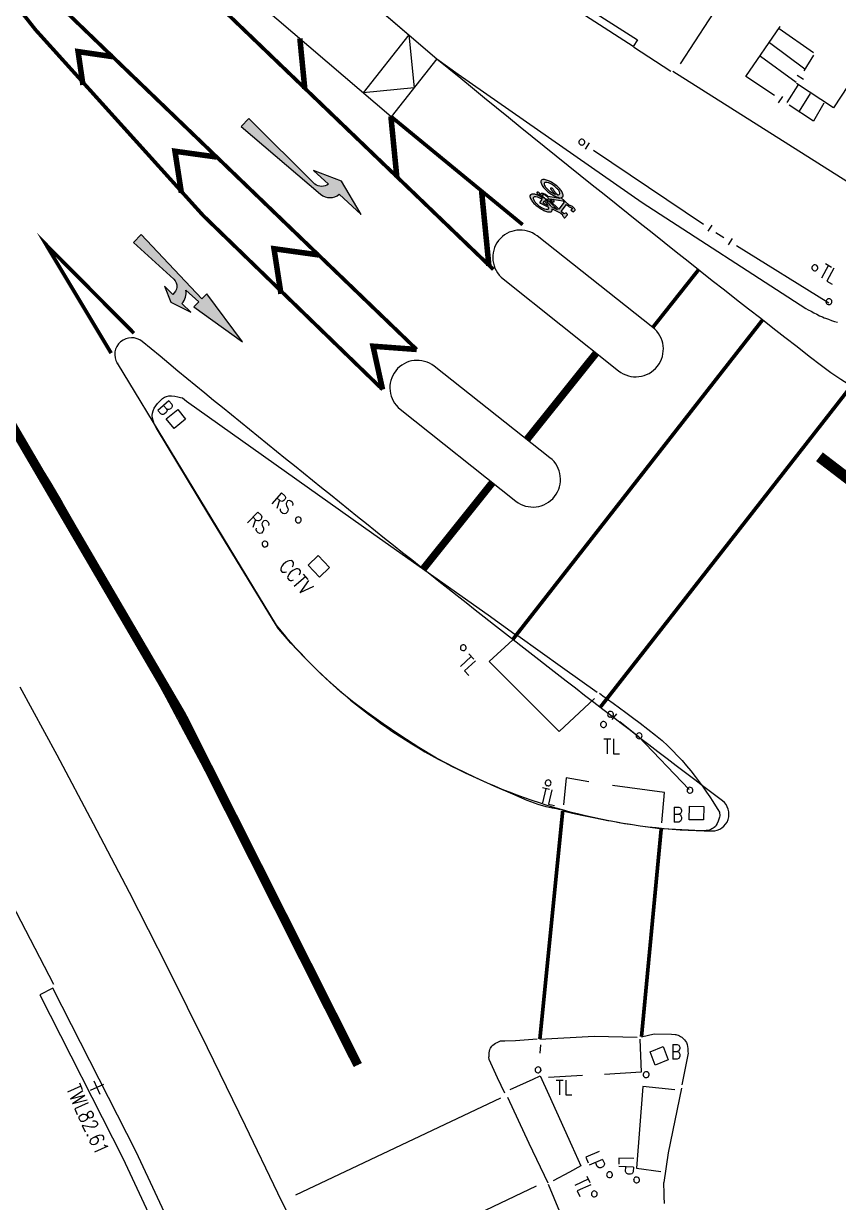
# Model space of a CAD drawing. Extents: x 427500 to 429848, y 434500 to 436505.
# Drawn here: x 429555.55 to 429577.64, y 434790.85 to 434822.81 of the extents above; entities that cross this region are included whole.
import ezdxf

# ---------------------------------------------------------------- set-up
doc = ezdxf.new("R2010")
doc.units = 0
for name, pattern in [('1004', [6, 4, -2]), ('1055', [0.6, 0.1, -0.5]), ('BLIP', [1, 0.5, -0.5])]:
    doc.linetypes.add(name, pattern=pattern)
doc.layers.get('0').update_dxf_attribs({"color": 222})
for name, color, linetype in [('KTS_LINES', 7, 'Continuous'), ('LPTIP_Ex_Base', 8, 'Continuous'), ('PRO-MARKINGS', 7, 'Continuous'), ('PROPOSED', 1, 'Continuous')]:
    doc.layers.add(name, color=color, linetype=linetype)
doc.styles.get("Standard").update_dxf_attribs({"font": 'romans.shx'})

# ---------------------------------------------------------------- blocks, each defined once
blk = doc.blocks.new('FENCE_UP')
at = {"color": 0, "linetype": 'ByBlock', "flags": 128}
blk.add_lwpolyline([(0, 0.5), (0, -0.5)], dxfattribs=at)
blk = doc.blocks.new('CIRCL')
at = {"color": 0, "linetype": 'ByBlock', "flags": 128}
for points in [[(0.5, 0), (0.475, 0.154), (0.404, 0.293), (0.293, 0.404), (0.154, 0.475), (0, 0.5), (-0.154, 0.475), (-0.293, 0.404), (-0.404, 0.293), (-0.475, 0.154), (-0.5, 0), (-0.475, -0.154), (-0.404, -0.293), (-0.293, -0.404), (-0.154, -0.475), (0, -0.5), (0.154, -0.475), (0.293, -0.404), (0.404, -0.293), (0.475, -0.154)], [(0.5, 0), (0.475, -0.154)]]:
    blk.add_lwpolyline(points, dxfattribs=at)
blk = doc.blocks.new('MH_LINE')
at = {"color": 0, "linetype": 'ByBlock', "flags": 128}
blk.add_lwpolyline([(-0.5, 0), (0.5, 0)], dxfattribs=at)
blk = doc.blocks.new('SPOT')
at = {"color": 0, "linetype": 'ByBlock', "flags": 128}
for points in [[(-0.5, 0), (0.5, 0)], [(0, 0.5), (0, -0.5)]]:
    blk.add_lwpolyline(points, dxfattribs=at)
blk = doc.blocks.new('Bicycle-1057S')
h = blk.add_hatch(color=0)
h.dxf.hatch_style = 1
edge = h.paths.add_edge_path()
edge.add_arc((0.1255931590565698, -0.09402841553107237), 0.02648515648108875, 129.1417589179424, 144.2919472120851)
edge.add_arc((0.1085562400126971, -0.08167002299842399), 0.005438877888942004, 145.2542598140026, 218.1085320607194)
edge.add_arc((0.1199412003065617, -0.07274033581713624), 0.01990803937288878, 218.1085320607193, 242.7437377249644)
edge.add_arc((0.1323570823030125, -0.04863988274777631), 0.0470186639303978, 242.7437377249643, 256.1140822548531)
edge.add_line((0.1210730989660078, -0.09428444954219217), (0.1210730989660078, -0.1093843280975762))
edge.add_line((0.1210730989660078, -0.1093843280975762), (0.1709389036250854, -0.1093843280975762))
edge.add_line((0.1709389036250854, -0.1093843280975762), (0.1709389036250854, -0.08603216731390888))
edge.add_line((0.1709389036250854, -0.08603216731390888), (0.2357062799771484, -0.07507811475829329))
edge.add_arc((0.2940311629775173, 0.02510465163729701), 0.1159240210641441, 239.7926865904873, 250.1489920615088)
edge.add_arc((0.3352342839856055, 0.1392318298363441), 0.2372611958478196, 250.1489920615087, 261.4948583744368)
edge.add_arc((0.362500000000002, 0.3215590699295104), 0.4216158587933737, 261.4948583744369, 265.5790043067903)
edge.add_line((0.33, -0.09880230125732192), (0.33, -0.1106220625765941))
edge.add_arc((0.3649999999999979, -1.094938660479188), 0.9849386604791879, 92.0364461736281, 98.710120306432)
edge.add_arc((0.3002475405305327, -0.6722787565192403), 0.5573474124130271, 98.71012030643209, 110.2975697722287)
edge.add_arc((0.2023615741320395, -0.4076241066270181), 0.2751706129993586, 110.2975697722287, 131.7625682865146)
edge.add_arc((0.05714990642971905, -0.2449999999999999), 0.05714990642971902, 131.7625682865146, 180)
edge.add_arc((0.05714990642971905, -0.245), 0.05714990642971904, 180, 228.2374317134853)
edge.add_arc((0.2023615741320401, -0.08237589337298118), 0.2751706129993595, 228.2374317134854, 249.7024302277713)
edge.add_arc((0.3002475405305318, 0.1822787565192362), 0.5573474124130229, 249.7024302277713, 261.2898796935679)
edge.add_arc((0.3650000000000001, 0.6049386604791959), 0.9849386604791958, 261.2898796935679, 270)
edge.add_arc((0.3650000000000005, 0.604938660479198), 0.984938660479198, 269.9999999999999, 278.710120306432)
edge.add_arc((0.4297524594694681, 0.1822787565192365), 0.5573474124130234, 278.7101203064321, 290.2975697722287)
edge.add_arc((0.527638425867959, -0.08237589337297913), 0.2751706129993619, 290.2975697722287, 311.7625682865145)
edge.add_arc((0.6728500935702808, -0.2450000000000002), 0.05714990642971921, 311.7625682865148, 360.0000000000001)
edge.add_arc((0.6728500935702809, -0.2450000000000002), 0.05714990642971907, 8.347926217626053e-14, 48.23743171348524)
edge.add_arc((0.5276384258679238, -0.4076241066270601), 0.2751706129994143, 48.23743171348545, 51.44868646367202)
edge.add_line((0.6991289573365953, -0.1924268392766916), (0.9555783743845828, -0.1393683391977977))
edge.add_line((0.9555783743845828, -0.1393683391977977), (1.026142996864914, -0.1494489995521307))
edge.add_arc((1.047232637774721, -0.1446760141640408), 0.02162300495351051, 192.752292015752, 229.4556686730448)
edge.add_arc((1.082087526109876, -0.1021911607252427), 0.07657266547575484, 230.3014880105123, 254.7693945910597)
edge.add_arc((1.137258100044497, 0.09027275344468394), 0.2767829944268662, 254.2163442209831, 263.9588712902375)
edge.add_arc((1.111305815940649, -0.1577737992489841), 0.0273842720150536, 263.337789327011, 292.272256146745)
edge.add_arc((1.118318684532589, -0.1773400816377044), 0.006684298591048081, 300.2362763225035, 358.2881666264944)
edge.add_line((1.125, -0.1775397595764579), (1.125, -0.06938311127612472))
edge.add_arc((1.114107004921157, -0.06988940866287181), 0.01090475487260144, 2.661145164140756, 38.31498093786265)
edge.add_arc((1.110772519990496, -0.07252424211479346), 0.01515459452512635, 38.31498093786259, 73.21773194917768)
edge.add_arc((1.092973786883735, -0.1315424953674024), 0.07679832183938598, 73.2177319491774, 98.60632256700862)
edge.add_arc((1.086437502710172, -0.08835556308793147), 0.03311956120553582, 98.60632256700892, 134.88021916439)
edge.add_line((1.063067446729034, -0.06488758878494341), (1.033157894736842, -0.1147368421052633))
edge.add_line((1.033157894736842, -0.1147368421052633), (0.94, -0.1014285714285716))
edge.add_line((0.94, -0.1014285714285716), (0.94, 0.1393269230769229))
edge.add_line((0.94, 0.1393269230769229), (0.9849999999999998, 0.1349999999999998))
edge.add_arc((1.01645105852891, 0.3320764244353353), 0.199570253672248, 260.9327337914132, 290.3801191405059)
edge.add_arc((1.105464489312583, 0.1086566116361067), 0.04124963619416752, 71.00970639435519, 118.23338806896231, ccw=False)
edge.add_arc((1.115840168087301, 0.1389608091172128), 0.009218591994430198, 6.472580860778692, 70.69733750635021, ccw=False)
edge.add_line((1.125, 0.1399999999999998), (1.125, 0.08999999999999979))
edge.add_line((1.125, 0.08999999999999979), (1.215, 0.08999999999999977))
edge.add_line((1.215, 0.08999999999999977), (1.215, 0.1551204709322744))
edge.add_arc((1.199541460380685, 0.152605035499959), 0.01566186012503258, 9.242245549902828, 38.24503396435792)
edge.add_arc((1.175907833058162, 0.1339771072228429), 0.04575418559710753, 38.24503396435812, 62.40139835930763)
edge.add_arc((1.144411258767213, 0.07372613583564096), 0.1137410501017065, 62.40139835930752, 80.15996594038734)
edge.add_arc((1.117118489909174, -0.08362655073671205), 0.2734431578006205, 80.15996594038758, 97.39463954963908)
edge.add_arc((1.101932488087908, 0.03338489676562068), 0.1554503889632606, 97.39463954963931, 115.9418288466421)
edge.add_arc((1.008892827938793, 0.2234296512512854), 0.05614866456590088, 265.4429401072497, 296.48081285581895, ccw=False)
edge.add_line((1.004431711558944, 0.1674584892731782), (0.7039782804499767, 0.1963482422644251))
edge.add_arc((0.5276024317589506, 0.4074790768269162), 0.2751084682530396, 309.8749265664079, 311.7820790879888)
edge.add_arc((0.6727840718052973, 0.2449999999999999), 0.05721592819470267, 311.7820790879888, 360)
edge.add_arc((0.6727840718052971, 0.2449999999999999), 0.05721592819470289, 359.9999999999999, 408.2179209120112)
edge.add_arc((0.5276024317590292, 0.08252092317317208), 0.2751084682529212, 48.21792091201113, 69.68965002433214)
edge.add_arc((0.4297377485950346, -0.1818948901564406), 0.5570538859307931, 69.68965002433218, 81.283999398439)
edge.add_arc((0.3649999999999998, -0.6041692450557905), 0.9842618059168534, 81.28399939843904, 89.99999999999999)
edge.add_arc((0.3650000000000001, -0.6041692450557938), 0.9842618059168566, 90.00000000000001, 98.71600060156094)
edge.add_arc((0.3002622514049669, -0.1818948901564457), 0.5570538859307985, 98.71600060156108, 110.3103499756678)
edge.add_arc((0.2023975682409703, 0.08252092317317244), 0.2751084682529208, 110.3103499756678, 131.7820790879888)
edge.add_arc((0.05721592819470288, 0.2450000000000001), 0.05721592819470277, 131.7820790879889, 180)
edge.add_arc((0.05721592819470288, 0.2450000000000001), 0.05721592819470279, 180, 228.2179209120111)
edge.add_arc((0.2023975682409709, 0.4074790768268282), 0.2751084682529215, 228.2179209120111, 249.6896500243321)
edge.add_arc((0.3002622514049652, 0.6718948901564387), 0.5570538859307912, 249.6896500243321, 261.2839993984389)
edge.add_arc((0.3650000000000005, 1.094169245055782), 0.9842618059168449, 261.2839993984389, 269.9999999999999)
edge.add_arc((0.3650000000000005, 1.094169245055783), 0.9842618059168462, 269.9999999999999, 278.7160006015609)
edge.add_arc((0.4297377485950349, 0.6718948901564392), 0.5570538859307919, 278.7160006015609, 290.3103499756678)
edge.add_arc((0.5276024317590321, 0.4074790768268224), 0.2751084682529152, 290.3103499756677, 298.7400305951868)
edge.add_line((0.6598845455543121, 0.1662611013890084), (0.7049721577726218, 0.1619257540603247))
edge.add_line((0.7049721577726218, 0.1619257540603247), (0.4092702756605957, 0.007454621613743967))
edge.add_arc((0.3624999999999988, -0.4115590699294977), 0.4216158587933608, 83.6310126563938, 89.99999999999984)
edge.add_arc((0.3624999999999998, -0.4115590699294889), 0.4216158587933519, 89.99999999999997, 98.50514162556317)
edge.add_arc((0.3352342839856051, -0.2292318298363435), 0.2372611958478189, 98.50514162556317, 109.8510079384912)
edge.add_arc((0.2940311629775176, -0.1151046516372976), 0.1159240210641447, 109.8510079384912, 131.0753738798026)
edge.add_arc((0.2329280192318751, -0.04500000000000001), 0.02292801923187508, 131.0753738798026, 180)
edge.add_arc((0.2329280192318752, -0.04500000000000001), 0.02292801923187524, 180.0000000000001, 222.6870495144356)
edge.add_line((0.2160743692041546, -0.0605450489430028), (0.1709389036250855, -0.06817877273918918))
edge.add_line((0.1709389036250855, -0.06817877273918918), (0.1709389036250855, -0.05314407924277024))
edge.add_line((0.1709389036250855, -0.05314407924277024), (0.1210730989660078, -0.05314407924277022))
edge.add_line((0.1210730989660078, -0.05314407924277022), (0.1210730989660078, -0.06826489232125907))
edge.add_arc((0.1295536262736133, -0.1049338960924515), 0.03763688590979285, 103.0219837958038, 123.3282019209634)
edge = h.paths.add_edge_path(flags=16)
edge.add_line((0.8010092807424596, 0.1526914153132249), (0.85, 0.1479807692307691))
edge.add_line((0.85, 0.1479807692307691), (0.85, -0.09119768916500626))
edge.add_line((0.85, -0.09119768916500627), (0.5149813376234688, -0.04592489695196145))
edge.add_arc((0.4920719807681302, -0.04500000000000186), 0.02292801923186977, 357.6881093012058, 360.0000000000044)
edge.add_arc((0.492071980768125, -0.04500000000000007), 0.02292801923187499, 359.9999999999999, 405.6770613714275)
edge.add_line((0.5080918281662061, -0.02859699554229709), (0.5583965690419177, -0.02007051495797908))
edge.add_line((0.5583965690419177, -0.02007051495797908), (0.5583965690419177, -0.03488638777457719))
edge.add_line((0.5583965690419177, -0.03488638777457719), (0.6071960093520374, -0.0348863877745772))
edge.add_line((0.6071960093520374, -0.0348863877745772), (0.6071960093520374, -0.01994367788202011))
edge.add_arc((0.5961658072233547, 0.02207109393126968), 0.04343853599653663, 284.7099937128414, 308.6624902789959)
edge.add_arc((0.6191713373046384, -0.006683059294339246), 0.006613873852225735, 308.6624902789954, 417.054963233324)
edge.add_arc((0.597462100593441, -0.04018266257306424), 0.04653272126062121, 57.05496323332503, 77.92545307749995)
edge.add_line((0.6071960093520375, 0.005320580917900087), (0.6071960093520374, 0.02047441945387607))
edge.add_line((0.6071960093520374, 0.02047441945387607), (0.5583965690419177, 0.02047441945387607))
edge.add_line((0.5583965690419177, 0.02047441945387607), (0.5583965690419177, -0.003409372772500956))
edge.add_line((0.5583965690419177, -0.003409372772500958), (0.489807155429238, -0.01522256642305359))
edge.add_arc((0.4309688370224912, -0.115104651637281), 0.1159240210641259, 59.49860577599883, 62.30136376572178)
edge.add_line((0.4848527530876162, -0.01246497973034986), (0.8010092807424596, 0.1526914153132249))
edge = h.paths.add_edge_path(flags=16)
edge.add_arc((0.4783568392825849, -0.3575472182040819), 0.1917893422273881, 65.84495474860528, 69.5671713206016)
edge.add_arc((0.4101288188534401, -0.540685588829678), 0.3872240514452698, 69.5671713206013, 81.22760581677363)
edge.add_arc((0.3650000000000043, -0.8331319537255499), 0.6831319537255498, 81.22760581677335, 87.06318721189446)
edge.add_line((0.4, -0.150897194862527), (0.4, -0.2150000000000001))
edge.add_line((0.4, -0.2150000000000001), (0.5568384287202102, -0.1825506699199566))
edge = h.paths.add_edge_path(flags=16)
edge.add_arc((0.1504167412798086, -0.2449999999999998), 0.0404167412798087, 180.0000000000003, 228.031377788937)
edge.add_arc((0.2516431607174225, -0.132452781795901), 0.1917893422274068, 228.0313777889369, 249.5671713206013)
edge.add_arc((0.3198711811465615, 0.05068558882968327), 0.3872240514452754, 249.5671713206013, 261.2276058167736)
edge.add_arc((0.3650000000000002, 0.3431319537256016), 0.6831319537256016, 261.2276058167737, 270)
edge.add_arc((0.3650000000000006, 0.3431319537255932), 0.6831319537255933, 269.9999999999999, 278.7723941832264)
edge.add_arc((0.4101288188534402, 0.05068558882967744), 0.3872240514452694, 278.7723941832263, 290.4328286793987)
edge.add_arc((0.4783568392825773, -0.1324527817959004), 0.1917893422274075, 290.4328286793986, 311.968622211063)
edge.add_arc((0.5795832587201913, -0.2450000000000001), 0.04041674127980865, 311.968622211063, 360)
edge.add_arc((0.5795832587201913, -0.2450000000000001), 0.04041674127980865, 3.934699558586697e-14, 48.03137778893682)
edge.add_arc((0.478356839282282, -0.3575472182044319), 0.1917893422278519, 48.03137778893772, 49.26932853407754)
edge.add_line((0.6035001816606982, -0.2122121032096358), (0.3879520662544559, -0.2568082650178238))
edge.add_arc((0.359621437672778, -0.1471711421593139), 0.1132383469701186, 270.0000000000009, 284.4885082669896, ccw=False)
edge.add_arc((0.3599813813666154, -0.2048860969552485), 0.0555245588725474, 244.0010186952478, 269.62857158370264, ccw=False)
edge.add_arc((0.3404972897307452, -0.2454727757627812), 0.01050793074839578, 177.4212617184321, 242.479324053344, ccw=False)
edge.add_line((0.33, -0.2450000000000001), (0.33, -0.150897194862527))
edge.add_arc((0.3649999999999946, -0.8331319537255476), 0.6831319537255475, 92.93681278810544, 98.7723941832266)
edge.add_arc((0.3198711811465587, -0.5406855888296751), 0.3872240514452669, 98.77239418322624, 110.4328286793987)
edge.add_arc((0.2516431607174224, -0.3575472182040986), 0.1917893422274065, 110.4328286793987, 131.9686222110632)
edge.add_arc((0.1504167412798083, -0.2449999999999998), 0.04041674127980829, 131.968622211063, 180.0000000000003)
edge = h.paths.add_edge_path(flags=16)
edge.add_line((0.4, -0.1106220625765941), (0.4, -0.09838578643388625))
edge.add_arc((0.362500000000002, 0.3215590699294804), 0.4216158587933433, 275.1028316889799, 278.5051416255631)
edge.add_arc((0.3897657160143952, 0.1392318298363415), 0.237261195847817, 278.5051416255631, 289.8510079384913)
edge.add_arc((0.4309688370224811, 0.0251046516373004), 0.1159240210641479, 289.8510079384913, 297.5734711250544)
edge.add_line((0.484628403888863, -0.07765248701200858), (0.835, -0.1250000000000002))
edge.add_line((0.835, -0.1250000000000002), (0.6529817174705733, -0.1626589550060883))
edge.add_arc((0.5276384258679636, -0.4076241066270114), 0.2751706129993511, 62.90217049968486, 69.70243022777146)
edge.add_arc((0.4297524594694673, -0.6722787565192396), 0.5573474124130262, 69.70243022777129, 81.2898796935679)
edge.add_arc((0.3650000000000009, -1.09493866047919), 0.9849386604791897, 81.28987969356794, 87.96355382637184)
edge = h.paths.add_edge_path(flags=16)
edge.add_arc((0.4449236986313491, -0.04500000000000011), 0.01507630136865096, 1.054819283487206e-13, 48.44895341119659)
edge.add_arc((0.4060479337699563, -0.08886225322274957), 0.07368707129479077, 48.44895341119748, 69.84062143707904)
edge.add_arc((0.3798391743587921, -0.1602517204131925), 0.1497354446870443, 69.84062143707904, 81.35341277984766)
edge.add_arc((0.3624999999999999, -0.2742745398618802), 0.2650690925200709, 81.35341277984772, 89.99999999999997)
edge.add_arc((0.3624999999999999, -0.274274539861879), 0.2650690925200698, 89.99999999999997, 98.64658722015228)
edge.add_arc((0.3451608256412076, -0.1602517204131919), 0.1497354446870436, 98.6465872201522, 110.1593785629209)
edge.add_arc((0.3189520662300434, -0.08886225322274857), 0.07368707129478973, 110.1593785629209, 131.5510465888027)
edge.add_arc((0.2800763013686506, -0.04500000000000002), 0.01507630136865062, 131.5510465888023, 180.0000000000001)
edge.add_arc((0.2800763013686508, -0.04500000000000002), 0.01507630136865079, 180.0000000000001, 228.4489534111975)
edge.add_arc((0.3189520662300437, -0.001137746777250717), 0.07368707129479057, 228.4489534111975, 249.8406214370791)
edge.add_arc((0.3451608256412076, 0.07025172041319168), 0.1497354446870435, 249.8406214370791, 261.3534127798478)
edge.add_arc((0.3625000000000003, 0.1842745398618795), 0.2650690925200704, 261.3534127798476, 269.9999999999999)
edge.add_arc((0.3625000000000002, 0.1842745398618796), 0.2650690925200706, 269.9999999999999, 278.6465872201522)
edge.add_arc((0.3798391743587923, 0.07025172041319208), 0.149735444687044, 278.6465872201523, 290.1593785629209)
edge.add_arc((0.4060479337699569, -0.001137746777252258), 0.07368707129478903, 290.1593785629209, 311.5510465888029)
edge.add_arc((0.4449236986313495, -0.04500000000000011), 0.01507630136865057, 311.5510465888019, 360.0000000000001)
edge = h.paths.add_edge_path(flags=16)
edge.add_arc((0.5545215225433117, 0.5356726882561043), 0.3234618584126379, 256.4487186734111, 264.5542933785383)
edge.add_line((0.5238241919462786, 0.2136707507743962), (0.5932041344403048, 0.2069996024576628))
edge.add_arc((0.4781819073505409, 0.3626381845019278), 0.1935290183549708, 306.4656665490008, 311.7704046412889)
edge.add_arc((0.5813587244239535, 0.2471211639649405), 0.03864313257081291, 311.7704046412892, 360.5617053325667)
edge.add_arc((0.5813587244239538, 0.2471211639649405), 0.03864313257081273, 0.5617053325667196, 49.35300602384447)
edge.add_arc((0.4804665614422023, 0.1296034671529087), 0.1935290183549633, 49.35300602384398, 70.62459621730659)
edge.add_arc((0.4135262961559181, -0.06074449369631113), 0.3953045008003145, 70.62459621730665, 82.01711533480362)
edge.add_arc((0.3709724373807858, -0.3641886128402266), 0.7017178887905926, 82.0171153348035, 90.56170533256646)
edge.add_arc((0.3709724373807861, -0.3641886128402225), 0.7017178887905886, 90.5617053325665, 99.1062953303295)
edge.add_arc((0.3224774452478641, -0.06163712948952527), 0.3953045008003125, 99.10629533032939, 110.4988144478265)
edge.add_arc((0.2518180926494552, 0.1273618154980764), 0.1935290183549649, 110.4988144478264, 131.7704046412889)
edge.add_arc((0.1486412755760465, 0.2428788360350593), 0.03864313257081296, 131.7704046412889, 180.5617053325667)
edge.add_arc((0.1486412755760468, 0.2428788360350593), 0.03864313257081321, 180.5617053325666, 229.353006023844)
edge.add_arc((0.2495334385577984, 0.3603965328470931), 0.1935290183549653, 229.3530060238443, 250.6245962173066)
edge.add_arc((0.3164737038440827, 0.5507444936963126), 0.3953045008003163, 250.6245962173066, 262.0171153348036)
edge.add_arc((0.3590275626192138, 0.8541886128402267), 0.7017178887905928, 262.0171153348036, 270.5617053325665)
edge.add_arc((0.359027562619214, 0.8541886128402225), 0.7017178887905887, 270.5617053325665, 279.1062953303295)
edge.add_arc((0.4075225547521375, 0.5516371294895188), 0.395304500800306, 279.1062953303293, 289.098106292045)
edge.add_line((0.5368609167713212, 0.1780902964642959), (0.4650000000000001, 0.1849999999999999))
edge.add_arc((0.5011695245165797, 0.5494383493096282), 0.3662288150204487, 249.5302429035852, 264.3321092119445, ccw=False)
edge.add_arc((0.408696752517224, 0.3017101403780114), 0.1018040070660671, 219.81143243366, 249.5302429035852, ccw=False)
edge.add_arc((0.3393648764862762, 0.2439215579258251), 0.01154643510778842, 182.9001710029059, 219.8114324336599, ccw=False)
edge.add_arc((0.333388750288222, 0.2436188025506967), 0.00556264490823779, 121.34140895685039, 182.9001710029066, ccw=False)
edge.add_arc((0.3569992523026438, 0.2048494964756024), 0.05095553971477509, 96.53117755850923, 121.34140895685059, ccw=False)
edge.add_arc((0.3626516754290913, 0.1554776886042005), 0.1006498583004144, 77.38597802456098, 96.53117755850923, ccw=False)
edge.add_arc((0.3748392886274233, 0.2099393253543119), 0.04484118699412693, 58.985215138957585, 77.38597802456081, ccw=False)
edge.add_arc((0.5380436786246806, 0.5314291914319482), 0.3158330644056515, 243.667006448054, 259.1754194558784)
at = {"color": 0}
for p, q in [((0.3287280353378081, -0.1041516017134914), (0.3288192754914361, -0.1039005124007382)), ((0.3288877096512284, -0.1042885504342675), (0.3287280353378081, -0.1041516017134914)), ((0.3295948302791771, -0.1031929206888656), (0.3287508467244056, -0.1032157388124624)), ((0.3296632644389694, -0.1019603222330919), (0.3287736581110039, -0.1019603222330919)), ((0.3291158127316791, -0.1019831503514884), (0.3287736581110039, -0.1024624908638004)), ((0.3290930013450817, -0.1042885504342675), (0.3288877096512284, -0.1042885504342675)), ((0.3292526756585019, -0.1039461686375294), (0.3290930013450817, -0.1042885504342675)), ((0.329640453052372, -0.1023483602666211), (0.329161435504874, -0.1019831503514884)), ((0.3294351613585196, -0.1039461686375294), (0.3292526756585019, -0.1039461686375294)), ((0.3295720188925797, -0.1041287735950949), (0.3294351613585196, -0.1039461686375294)), ((0.3294351613585196, -0.1042885504342675), (0.3295720188925797, -0.1041287735950949)), ((0.3296176416657746, -0.1028277007789349), (0.3295948302791771, -0.1035581306040002))]:
    blk.add_line(p, q, dxfattribs=at)
for points in [[(0.1088746358722688, -0.07348688451793352, 0.06620162645581315), (0.1040871721730241, -0.07857021246627484, 0.329045697347466), (0.1042766963171289, -0.08502664309139618, 0.1079072842323877), (0.1108238940228147, -0.09043792768159163, 0.05840540863255037), (0.1210730989660078, -0.09428444954219217), (0.1210730989660078, -0.1093843280975762), (0.1709389036250854, -0.1093843280975762), (0.1709389036250854, -0.08603216731390888), (0.2357062799771484, -0.07507811475829329, 0.04521868944864418), (0.2546662158690515, -0.08393102875599362, 0.04954616364587781), (0.3001437889372994, -0.09542010860099805, 0.01782233505618444), (0.33, -0.09880230125732192), (0.33, -0.1106220625765941, 0.02912762999146831), (0.2158454020491987, -0.1213591461011008, 0.05060291222805472), (0.1069060248669102, -0.1495405845398161, 0.09393354558812385), (0.01908547964996145, -0.2023712395341582, 0.2136395982254601), (1.050686772828547e-17, -0.245, 0.2136395982254597), (0.01908547964996138, -0.2876287604658417, 0.09393354558812361), (0.1069060248669101, -0.3404594154601839, 0.05060291222805496), (0.2158454020491984, -0.3686408538988992, 0.03802337796379034), (0.3649999999999999, -0.38, 0.03802337796379043), (0.5141545979508021, -0.3686408538988992, 0.05060291222805458), (0.6230939751330896, -0.3404594154601841, 0.09393354558812297), (0.7109145203500387, -0.287628760465842, 0.2136395982254593), (0.73, -0.2450000000000001, 0.2136395982254589), (0.7109145203500387, -0.2023712395341586, 0.01401265916983727), (0.6991289573365953, -0.1924268392766916), (0.9555783743845828, -0.1393683391977977), (1.026142996864914, -0.1494489995521307, 0.1615320291578394), (1.033176901781189, -0.1611074057332191, 0.1071688624317772), (1.061971533169924, -0.1760743112137108, 0.04253541846399684), (1.108128811333472, -0.1849731557766747, 0.126925508449554), (1.121684677080907, -0.1831150224875275, 0.2588591559397385), (1.125, -0.1775397595764579), (1.125, -0.06938311127612472, 0.1568364930858567), (1.12266303144645, -0.06312863289895194, 0.1534803684012116), (1.115148189584886, -0.05801509841774095, 0.1112340150849529), (1.081481344142446, -0.05560893231927388, 0.1596097520212116), (1.063067446729034, -0.06488758878494341), (1.033157894736842, -0.1147368421052633), (0.94, -0.1014285714285716), (0.94, 0.1393269230769229), (0.9849999999999998, 0.1349999999999998, 0.1292002425394808), (1.085950761182175, 0.1449986933129138, -0.2090187272153614), (1.118887449725435, 0.1476611834182221, -0.2878070053565828), (1.125, 0.1399999999999998), (1.125, 0.08999999999999979), (1.215, 0.08999999999999977), (1.215, 0.1551204709322744, 0.1272284316793309), (1.211841824661803, 0.1623001322569733, 0.1057940901736811), (1.197104576227332, 0.1745251476030487, 0.07764182163660346), (1.163849375363327, 0.1857939104251043, 0.07534252693725144), (1.081925585010936, 0.1875424371523875, 0.08110451507786728), (1.033929410422161, 0.1731718949336026, -0.1362623426198962), (1.004431711558944, 0.1674584892731782), (0.7039782804499767, 0.1963482422644251, 0.00832171479736017), (0.7109070029063665, 0.2023349725952917, 0.2135505823316499), (0.73, 0.2449999999999999, 0.2135505823316504), (0.7109070029063664, 0.2876650274047082, 0.09396317257082422), (0.6230939751330898, 0.3405248658727139, 0.05063309589599981), (0.5141519477101913, 0.36872591840272, 0.03804907271182555), (0.365, 0.3800925608610629, 0.03804907271182546), (0.2158480522898086, 0.36872591840272, 0.05063309589599926), (0.1069060248669102, 0.340524865872714, 0.09396317257082444), (0.01909299709363351, 0.2876650274047083, 0.2135505823316499), (1.005154347342302e-16, 0.245, 0.2135505823316495), (0.01909299709363353, 0.2023349725952918, 0.09396317257082416), (0.1069060248669102, 0.1494751341272861, 0.05063309589599998), (0.2158480522898087, 0.12127408159728, 0.03804907271182587), (0.3649999999999999, 0.109907439138937, 0.03804907271182588), (0.5141519477101915, 0.1212740815972799, 0.05063309589599987), (0.6230939751330898, 0.1494751341272859, 0.03679801626859047), (0.6598845455543121, 0.1662611013890084), (0.7049721577726218, 0.1619257540603247), (0.4092702756605957, 0.007454621613743975, 0.02779710588782994), (0.3625, 0.01005678886386304, 0.03712772687842065), (0.3001437889372993, 0.00542010860099796, 0.04954616364587789), (0.2546662158690515, -0.006068971244006424, 0.0928744276712165), (0.2178631344268814, -0.0277158074614547, 0.2167769235559518), (0.21, -0.04500000000000004, 0.1884415738359674), (0.2160743692041546, -0.0605450489430028), (0.1709389036250855, -0.06817877273918918), (0.1709389036250855, -0.05314407924277024), (0.1210730989660078, -0.05314407924277022), (0.1210730989660078, -0.06826489232125907, 0.0888351774420325), (0.1088746358722688, -0.07348688451793352)], [(0.4787293732899234, 0.2212158168741777, 0.03538199524900019), (0.5238241919462786, 0.2136707507743962), (0.5932041344403048, 0.2069996024576628, 0.02315042084802789), (0.6071007434608504, 0.2183003355453849, 0.2161679210065194), (0.62, 0.2474999999999999, 0.2161679210065208), (0.6065307354804885, 0.2764411495422749, 0.09308226368066548), (0.5446710112211003, 0.3121720010628481, 0.04975022667479514), (0.4684251111540539, 0.3307293476581098, 0.03730009124669594), (0.3640931808341686, 0.3374955549148199, 0.03730009124669604), (0.2599139626854521, 0.3286851207123394, 0.04975022667479567), (0.1840465528159611, 0.3086364671569156, 0.09308226368066488), (0.1228992565391498, 0.2716996644546151, 0.2161679210065207), (0.11, 0.2425, 0.2161679210065191), (0.1234692645195115, 0.2135588504577247, 0.09308226368066462), (0.1853289887788999, 0.1778279989371517, 0.04975022667479539), (0.261574888845947, 0.1592706523418899, 0.03730009124669569), (0.3659068191658316, 0.1525044450851799, 0.03730009124669613), (0.4700860373145483, 0.1613148792876605, 0.04362514343017022), (0.5368609167713212, 0.1780902964642959), (0.4650000000000001, 0.1849999999999999, -0.06467527653755671), (0.3730945758271105, 0.2063343527291863, -0.1304045123069024), (0.3304954155632345, 0.2365288029161547, -0.16246290201637), (0.3278332299811951, 0.2433373554093805, -0.2752523142161367), (0.3304954155632345, 0.2483697637738941, -0.1086799343264191), (0.3512033730290797, 0.2554743402884014, -0.08373155279410573), (0.3846317998921907, 0.253698196159803, -0.0804614398804402), (0.3979441247861357, 0.2483697637738943, 0.06777169068829121)], [(0.8010092807424596, 0.1526914153132249), (0.85, 0.1479807692307691), (0.85, -0.09119768916500627), (0.5149813376234688, -0.04592489695196145, 0.01008786833677551), (0.515, -0.0450000000000001, 0.2019853073732921), (0.5080918281662061, -0.02859699554229709), (0.5583965690419177, -0.02007051495797908), (0.5583965690419177, -0.03488638777457719), (0.6071960093520374, -0.0348863877745772), (0.6071960093520374, -0.01994367788202011, 0.1048946772739972), (0.6233032332950188, -0.01184743368605731, 0.5116844109006436), (0.6227681884753907, -0.001132744979941137, 0.0913172553089896), (0.6071960093520375, 0.005320580917900087), (0.6071960093520374, 0.02047441945387607), (0.5583965690419177, 0.02047441945387607), (0.5583965690419177, -0.003409372772500958), (0.489807155429238, -0.01522256642305359, 0.01222994846074251), (0.4848527530876162, -0.01246497973034986)], [(0.1099999999999999, -0.245, 0.2126996629660772), (0.1233891155438425, -0.2750502982140864, 0.09424518177345811), (0.1846877707974303, -0.312175144212722, 0.05092219011426544), (0.2608157658004246, -0.3320087068372218, 0.03829549467705391), (0.3649999999999999, -0.3400000000000001, 0.03829549467705463), (0.4691842341995759, -0.3320087068372218, 0.05092219011426571), (0.5453122292025695, -0.3121751442127222, 0.0942451817734579), (0.6066108844561574, -0.2750502982140867, 0.2126996629660783), (0.62, -0.2450000000000001, 0.2126996629660773), (0.6066108844561575, -0.2149497017859136, 0.005401631654725485), (0.6035001816606982, -0.2122121032096358), (0.3879520662544559, -0.2568082650178238, -0.06330239550141832), (0.3596214376727798, -0.2604094891294326, -0.1122897084671572), (0.3356419041153343, -0.2547916726470021, -0.2917483079654162), (0.33, -0.2450000000000001), (0.33, -0.150897194862527, 0.02546803149984724), (0.260815765800424, -0.1579912931627783, 0.05092219011426607), (0.1846877707974304, -0.1778248557872778, 0.0942451817734587), (0.1233891155438424, -0.2149497017859135, 0.2126996629660795)], [(0.46, -0.04500000000000008, 0.2146048509417658), (0.4549236141370791, -0.03371742259779956, 0.09361076745084396), (0.4314429111656884, -0.01968942908585436, 0.05027632593247241), (0.402350289127994, -0.01221809886904895, 0.03774576470632048), (0.3625, -0.009205447341809187, 0.03774576470632059), (0.3226497108720062, -0.01221809886904892, 0.05027632593247273), (0.2935570888343117, -0.0196894290858543, 0.09361076745084515), (0.270076385862921, -0.03371742259779952, 0.2146048509417721), (0.265, -0.04500000000000005, 0.2146048509417696), (0.270076385862921, -0.0562825774022006, 0.09361076745084396), (0.2935570888343117, -0.07031057091414578, 0.05027632593247258), (0.3226497108720061, -0.07778190113095115, 0.03774576470632061), (0.3625, -0.08079455265819095, 0.03774576470632053), (0.402350289127994, -0.07778190113095122, 0.05027632593247251), (0.4314429111656884, -0.07031057091414585, 0.09361076745084572), (0.4549236141370789, -0.05628257740220063, 0.2146048509417737)], [(0.4, -0.1106220625765941), (0.4, -0.09838578643388625, 0.01484646830517884), (0.4248562110627007, -0.09542010860099812, 0.0495461636458783), (0.4703337841309485, -0.0839310287559937, 0.03370836062723707), (0.484628403888863, -0.07765248701200858), (0.835, -0.1250000000000002), (0.6529817174705733, -0.1626589550060883, 0.02968044140767472), (0.6230939751330898, -0.1495405845398163, 0.05060291222805478), (0.5141545979508013, -0.1213591461011009, 0.02912762999146828)], [(0.5568384287202102, -0.1825506699199566, 0.01624266183902606), (0.5453122292025696, -0.177824855787278, 0.05092219011426567), (0.4691842341995761, -0.1579912931627784, 0.02546803149984717), (0.4, -0.150897194862527), (0.4, -0.2150000000000001)]]:
    blk.add_lwpolyline(points, format="xyb", close=True, dxfattribs=at)
blk = doc.blocks.new('Left-Arrow-4m(1038l4)')
h = blk.add_hatch(color=0)
edge = h.paths.add_edge_path()
edge.add_arc((2.498570023968242, 0.3584595799594155), 0.302694016917024, 274.7402239101691, 348.8644410618969, ccw=False)
edge.add_line((2.52358410279804, 0.0568008924702923), (-1.4210854715202e-14, 0.1500000000000199))
edge.add_line((-1.4210854715202e-14, 0.1500000000000199), (-1.4210854715202e-14, -0.1499999999999915))
edge.add_line((-1.4210854715202e-14, -0.1499999999999915), (2.826159134510689, -0.04361041028478496))
edge.add_arc((2.798517716250331, 0.3581137717003386), 0.4026740200150251, 273.936144266953, 351.7021166577172)
edge.add_line((3.196976190791688, 0.3000000000000114), (3.999999999999986, 0.3000000000000114))
edge.add_line((3.999999999999986, 0.3000000000000114), (2.999999999999986, 0.6000000000000085))
edge.add_line((2.999999999999986, 0.6000000000000085), (2.249999999999986, 0.3000000000000114))
edge.add_line((2.249999999999986, 0.3000000000000114), (2.795565218185814, 0.3000000000000114))
at = {"color": 0, "linetype": 'Continuous'}
blk.add_lwpolyline([(2.795565218185814, 0.3000000000000114, -0.335198107483375), (2.52358410279804, 0.0568008924702923), (-1.4210854715202e-14, 0.1500000000000199), (-1.4210854715202e-14, -0.1499999999999915), (2.826159134510689, -0.04361041028478496, 0.3529697987741943), (3.196976190791688, 0.3000000000000114), (3.999999999999986, 0.3000000000000114), (2.999999999999986, 0.6000000000000085), (2.249999999999986, 0.3000000000000114)], format="xyb", close=True, dxfattribs=at)
blk = doc.blocks.new('1038al4')
at = {"linetype": 'Continuous'}
h = blk.add_hatch(color=0, dxfattribs=at)
edge = h.paths.add_edge_path()
edge.add_arc((-0.3587906326942942, 1.488037290087178), 0.2644369224770186, 358.7260079678903, 461.166126719172)
edge.add_line((-0.4100000000000037, 1.747468372784034), (-0.4100000000000037, 1.435000000000002))
edge.add_line((-0.4100000000000037, 1.435000000000002), (-0.6000000000000014, 1.860000000000007))
edge.add_line((-0.6000000000000014, 1.860000000000007), (-0.4100000000000037, 2.435000000000002))
edge.add_line((-0.4100000000000037, 2.435000000000002), (-0.4100000000000037, 2.100000000000009))
edge.add_arc((-0.4120592588849945, 1.696137436533419), 0.4038678134203816, 34.16507070546203, 89.70785650561601, ccw=False)
edge.add_line((-0.07788970712693555, 1.92294114328174), (-0.05999999999999517, 2.400000000000013))
edge.add_line((-0.05999999999999517, 2.400000000000013), (-0.25, 2.400000000000013))
edge.add_line((-0.25, 2.400000000000013), (0, 4))
edge.add_line((0, 4), (0.25, 2.400000000000013))
edge.add_line((0.25, 2.400000000000013), (0.05999999999999517, 2.400000000000013))
edge.add_line((0.05999999999999517, 2.400000000000013), (0.1499999999999915, 7.105427357601002e-15))
edge.add_line((0.1499999999999915, 7.105427357601002e-15), (-0.1500000000000057, 7.105427357601002e-15))
edge.add_line((-0.1500000000000057, 7.105427357601002e-15), (-0.09441907779078207, 1.482157925579187))
at = {"color": 0, "linetype": 'Continuous'}
blk.add_lwpolyline([(-0.09441907779078207, 1.482157925579344, 0.4793349745058912), (-0.4100000000000037, 1.747468372784034), (-0.4100000000000037, 1.435000000000002), (-0.6000000000000014, 1.860000000000007), (-0.4100000000000037, 2.435000000000002), (-0.4100000000000037, 2.100000000000009, -0.2472100637849665), (-0.07788970712693555, 1.92294114328174), (-0.05999999999999517, 2.400000000000013), (-0.25, 2.400000000000013), (0, 4), (0.25, 2.400000000000013), (0.05999999999999517, 2.400000000000013), (0.1499999999999915, 7.105427357601002e-15), (-0.1500000000000057, 7.105427357601002e-15), (-0.09441907779078207, 1.482157925579187)], format="xyb", dxfattribs=at)

msp = doc.modelspace()

# ---------------------------------------------------------------- linework, layer by layer
at = {"layer": 'LPTIP_Ex_Base', "color": 251, "true_color": 0x636466, "flags": 128}
for points in [[(429533.404887, 434851.417378), (429534.094448565, 434850.7612019001), (429540.7782788572, 434844.5145921721), (429542.495307708, 434842.9095793507), (429550.965365, 434835.439042), (429558.88812, 434828.595042), (429566.757095, 434821.854075), (429567.331886, 434821.43891), (429572.323031, 434817.957761), (429576.759291, 434815.086959), (429576.822728, 434815.049416), (429576.897812, 434815.005969), (429576.974038, 434814.964559), (429577.051352, 434814.925217), (429577.129697, 434814.887971), (429577.209016, 434814.852847), (429577.254362, 434814.833901), (429577.289252, 434814.819872), (429577.370347, 434814.789069), (429577.452242, 434814.76046), (429577.534878, 434814.734067), (429577.618194, 434814.709909)], [(429569.880226, 434823.845281), (429572.197746, 434822.369733), (429572.08025, 434822.183736), (429569.740203, 434823.69213)], [(429573.360144, 434821.711778), (429574.520495, 434823.509827)], [(429575.90928, 434820.854949), (429575.130555, 434821.375848), (429576.063897, 434822.727179), (429576.063897, 434822.727179)], [(429572.084562, 434822.174892), (429573.09702, 434821.520551)], [(429578.858306, 434821.960572), (429578.283626, 434821.702478), (429577.503351, 434820.525707), (429576.500114, 434821.185858), (429576.500114, 434821.185858)], [(429576.710881, 434821.525825), (429576.971238, 434821.945782)], [(429573.148686, 434821.519381), (429577.864352, 434818.536754), (429579.803323, 434821.275892)], [(429576.241755, 434820.632552), (429576.241755, 434820.632552)], [(429577.243015, 434820.652818), (429576.968071, 434820.156778), (429576.308408, 434820.595104)], [(429570.664667, 434819.597586), (429570.664667, 434819.597586)], [(429570.996885, 434819.374806), (429573.986852, 434817.369788)], [(429574.319071, 434817.147008), (429574.533918, 434817.002935), (429574.533918, 434817.002935)], [(429574.873775, 434816.791992), (429577.380912, 434815.235855)], [(429570.101421, 434801.495765), (429570.004653, 434801.515938), (429569.882761, 434801.536015), (429569.7197, 434801.571341), (429569.499424, 434801.637262), (429569.205891, 434801.749125), (429568.811212, 434801.914951), (429568.326084, 434802.124511), (429567.792338, 434802.36577), (429567.251804, 434802.626693), (429566.746313, 434802.895245), (429566.262925, 434803.18334), (429565.773754, 434803.499), (429565.298209, 434803.824356), (429564.855697, 434804.141537), (429564.46563, 434804.432672), (429564.135104, 434804.697809), (429563.851181, 434804.948862), (429563.603214, 434805.185759), (429563.380553, 434805.408427), (429563.17255, 434805.616794), (429562.975924, 434805.818405), (429562.797772, 434806.013307), (429562.643019, 434806.190184), (429562.51659, 434806.337721), (429562.423409, 434806.444602), (429562.395721, 434806.498818), (429560.573965, 434809.48583), (429559.155087, 434811.839692), (429559.094125, 434811.951538), (429559.083084, 434811.991485), (429559.065255, 434812.047748), (429559.047632, 434812.113578), (429559.037208, 434812.182224), (429559.040979, 434812.246939), (429559.061514, 434812.310338), (429559.09415, 434812.376923), (429559.135032, 434812.442766), (429559.180308, 434812.503941), (429559.226125, 434812.55652), (429559.271996, 434812.60154), (429559.320492, 434812.641617), (429559.372339, 434812.675199), (429559.428266, 434812.700735), (429559.488999, 434812.716672), (429559.562204, 434812.71872), (429559.647394, 434812.707916), (429559.733075, 434812.690692), (429559.80775, 434812.673481), (429559.859925, 434812.662717), (429559.963547, 434812.574003), (429565.046329, 434808.967276), (429568.145004, 434806.78034), (429568.864118, 434806.255211)], [(429555.463789, 434811.489796), (429555.986892, 434810.637526), (429556.202648, 434810.285931), (429556.496273, 434809.778584), (429556.997122, 434808.913049), (429557.322558, 434808.350615), (429557.492066, 434808.0452), (429557.977299, 434807.170815), (429558.459468, 434806.301933), (429558.462192, 434806.296903), (429558.937278, 434805.416964), (429559.412364, 434804.537024), (429559.566829, 434804.250922), (429559.883145, 434803.655175), (429560.352094, 434802.77195), (429560.598111, 434802.308598), (429560.819846, 434801.888244), (429561.28641, 434801.003756), (429561.506694, 434800.586145), (429561.749095, 434800.117688), (429562.208656, 434799.229542), (429562.304005, 434799.045247), (429562.658286, 434798.337106), (429563.021173, 434797.611727), (429563.103903, 434797.442415), (429563.542894, 434796.543924), (429563.640991, 434796.343144), (429563.978637, 434795.644105), (429564.14623, 434795.297131), (429564.415723, 434794.744479), (429564.519365, 434794.531939), (429564.519365, 434794.531939)], [(429555.549016, 434811.542106), (429556.072119, 434810.689836), (429556.288546, 434810.337133), (429556.582826, 434809.828669), (429557.083675, 434808.963134), (429557.409557, 434808.399921), (429557.579505, 434808.093723), (429558.064737, 434807.219338), (429558.547186, 434806.349949), (429558.550186, 434806.344412), (429559.025272, 434805.464472), (429559.500358, 434804.584533), (429559.654988, 434804.298124), (429559.971467, 434803.70207), (429560.440417, 434802.818845), (429560.686497, 434802.355373), (429560.908295, 434801.9349), (429561.374859, 434801.050412), (429561.595326, 434800.632451), (429561.83791, 434800.163644), (429562.297471, 434799.275498), (429562.393131, 434799.090597), (429562.747719, 434798.381848), (429563.110815, 434797.656048), (429563.193752, 434797.486314), (429563.632743, 434796.587823), (429563.730939, 434796.386841), (429564.068683, 434795.687599), (429564.236113, 434795.340961), (429564.505606, 434794.788309), (429564.609248, 434794.575769), (429564.609248, 434794.575769)], [(429568.813141, 434806.099584), (429568.174445, 434805.514742), (429570.067335, 434803.611869), (429571.030803, 434804.509374)], [(429568.947767, 434806.213922), (429570.158925, 434805.352238), (429571.103691, 434804.683581)], [(429563.07087, 434789.813233), (429562.445247, 434791.101189), (429561.565793, 434792.921909), (429560.534412, 434795.042642), (429559.453009, 434797.230639), (429558.423489, 434799.253152), (429557.448328, 434801.115085), (429556.459587, 434802.971603), (429555.453556, 434804.81535)], [(429571.161082, 434804.651135), (429571.25356, 434804.584163), (429571.381548, 434804.491886), (429571.534507, 434804.381011), (429571.701896, 434804.258245), (429571.873176, 434804.130297), (429572.057866, 434803.991973), (429572.262994, 434803.838803), (429572.474279, 434803.678573), (429572.677438, 434803.519073), (429572.85819, 434803.368091), (429573.013254, 434803.227525), (429573.15215, 434803.092183), (429573.279802, 434802.959217), (429573.401131, 434802.825778), (429573.52106, 434802.689015), (429573.640907, 434802.545697), (429573.757392, 434802.397724), (429573.868535, 434802.249943), (429573.97236, 434802.107202), (429574.066887, 434801.974347), (429574.154468, 434801.845269), (429574.236422, 434801.716736), (429574.309222, 434801.597914), (429574.369342, 434801.497968), (429574.413257, 434801.426063), (429574.426219, 434801.330859), (429574.413965, 434801.29441), (429574.397182, 434801.241714), (429574.37687, 434801.181989), (429574.354031, 434801.124451), (429574.329666, 434801.078318), (429574.303422, 434801.044321), (429574.274631, 434801.016314), (429574.243823, 434800.993202), (429574.211528, 434800.97389), (429574.178276, 434800.95728), (429574.140595, 434800.944185), (429574.098134, 434800.935335), (429574.056098, 434800.929513), (429574.019692, 434800.925504), (429573.994123, 434800.922092), (429573.936255, 434800.921281), (429573.748955, 434800.933856), (429572.872298, 434800.975787)], [(429571.403046, 434804.140801), (429571.403046, 434804.140801)], [(429571.71383, 434803.88898), (429572.211139, 434803.486021), (429573.589947, 434802.041206)], [(429570.876779, 434802.246594), (429570.256212, 434802.363574), (429570.185465, 434801.631133)], [(429572.851416, 434801.139929), (429572.925958, 434801.96182), (429571.514796, 434802.152918)], [(429570.166269, 434801.467122), (429570.427121, 434801.40595), (429570.68864, 434801.347694), (429570.950792, 434801.29236), (429571.213546, 434801.239955), (429571.387542, 434801.206927), (429571.476869, 434801.190487), (429571.740727, 434801.143961), (429572.005087, 434801.100383), (429572.269918, 434801.059758), (429572.535186, 434801.022092), (429572.800858, 434800.987389), (429572.872298, 434800.975787)], [(429554.968679, 434799.448709), (429556.35753, 434796.7619)], [(429561.427807, 434786.168559), (429558.600672, 434792.223777), (429556.344979, 434796.659337), (429555.988436, 434796.478018), (429558.241105, 434792.048404), (429560.964556, 434786.219829)], [(429572.301567, 434795.340228), (429572.645726, 434795.420099), (429573.119019, 434795.406703), (429573.2124, 434795.404149), (429573.232282, 434795.398645), (429573.260217, 434795.391953), (429573.292996, 434795.382617), (429573.327411, 434795.369179), (429573.360253, 434795.35018), (429573.393736, 434795.325026), (429573.429998, 434795.294688), (429573.465719, 434795.260059), (429573.497579, 434795.222034), (429573.522256, 434795.181504), (429573.538367, 434795.133293), (429573.548126, 434795.076804), (429573.553608, 434795.019805), (429573.556887, 434794.970064), (429573.560038, 434794.935346), (429573.563729, 434794.895299), (429573.523889, 434794.666135), (429573.390872, 434794.034617)], [(429568.595998, 434793.813653), (429568.399623, 434794.23054), (429568.172507, 434794.726147), (429568.167351, 434794.7862), (429568.169203, 434794.81529), (429568.170984, 434794.856929), (429568.174243, 434794.9047), (429568.18053, 434794.952187), (429568.191394, 434794.992974), (429568.20671, 434795.026831), (429568.225446, 434795.058036), (429568.247789, 434795.086933), (429568.273926, 434795.113866), (429568.304042, 434795.13918), (429568.343026, 434795.163733), (429568.390753, 434795.187296), (429568.439892, 434795.20858), (429568.483113, 434795.226295), (429568.592733, 434795.229713), (429568.883165, 434795.239112), (429569.476437, 434795.279738)], [(429569.546445, 434795.279587), (429571.018161, 434795.358569), (429572.184503, 434795.327416)], [(429569.552584, 434794.893135), (429569.57461, 434795.118177)], [(429572.259149, 434795.272396), (429572.290549, 434794.378825), (429571.297079, 434794.320709)], [(429568.741925, 434793.90662), (429569.365309, 434794.191056), (429569.555866, 434794.278003), (429569.789949, 434793.761851), (429570.41566, 434792.38216), (429570.660129, 434791.843105), (429570.346533, 434791.673447), (429569.904389, 434791.434243)], [(429570.698243, 434794.285679), (429569.783841, 434794.232188)], [(429573.201464, 434793.899002), (429572.337812, 434793.99507), (429572.16784, 434791.779577), (429572.821689, 434791.689213)], [(429573.385715, 434793.943322), (429573.021991, 434792.196495), (429572.905452, 434791.392145)], [(429568.48348, 434793.675348), (429562.924535, 434791.049694)], [(429568.666558, 434793.69839), (429569.249706, 434792.455239), (429569.760576, 434791.381491)], [(429563.981017, 434788.690288), (429569.451658, 434791.297533)], [(429569.771302, 434791.340918), (429570.077144, 434790.602292)], [(429572.926321, 434790.821954), (429572.919744, 434791.009829), (429572.913866, 434791.16868), (429572.908999, 434791.296716), (429572.905452, 434791.392145)]]:
    msp.add_lwpolyline(points, dxfattribs=at)
for points in [[(429559.727691, 434812.346002), (429559.942747, 434812.083377), (429559.62908, 434811.826523), (429559.414023, 434812.089148)], [(429563.261433, 434808.121629), (429563.568909, 434807.796089), (429563.847781, 434808.059488), (429563.540306, 434808.385027)], [(429573.992021, 434801.581447), (429573.98637, 434801.219371), (429573.59831, 434801.225429), (429573.603962, 434801.587505)], [(429573.027719, 434794.712118), (429572.676071, 434794.573678), (429572.533556, 434794.935674), (429572.885204, 434795.074114)]]:
    msp.add_lwpolyline(points, close=True, dxfattribs=at)
at = {"layer": 'PRO-MARKINGS', "linetype": '1004', "const_width": 0.1, "flags": 128}
for points in [[(429568.2854988732, 434816.1397835144), (429551.5646380655, 434832.2104841267)], [(429566.2066028275, 434813.9721162543), (429551.6755925143, 434827.9616010028)]]:
    msp.add_lwpolyline(points, dxfattribs=at)
msp.add_lwpolyline([(429565.2819585808, 434812.8857309972, -0.04985611943995551), (429551.6755925143, 434827.9616010028, 8.273556140803207)], format="xyb", dxfattribs=at)
at = {"layer": 'PRO-MARKINGS', "flags": 128}
for points, const_width in [([(429563.1733370877, 434821.0425899167), (429563.0400039551, 434822.4048098094)], 0.15), ([(429557.9608504764, 434821.9105750586), (429557.0273350849, 434822.0466270091), (429557.1599910603, 434821.1440066256)], 0.15), ([(429565.6682930845, 434818.6498083993), (429565.5076657141, 434820.2908843636)], 0.15), ([(429565.5188711855, 434820.2812851829), (429569.0813986868, 434817.3539781568)], 0.1), ([(429560.7881408582, 434819.1886489968), (429559.6542037426, 434819.3455016322), (429559.8279246168, 434818.2203800002)], 0.15), ([(429568.1650363632, 434816.238766821), (429567.966187351, 434818.2703404804)], 0.15), ([(429558.5411242908, 434814.4128623218), (429556.1610389405, 434816.8115123754), (429557.923799323, 434813.8721467817)], 0.1), ([(429563.5433607898, 434816.5361075437), (429562.3389171782, 434816.7027130388), (429562.5277111704, 434815.4799687627)], 0.15), ([(429572.6089993102, 434814.5706295794), (429573.8521876018, 434816.1386141232)], 0.1), ([(429566.2066028275, 434813.9721162543), (429565.0236306139, 434814.0599244454), (429565.2819585807, 434812.8857309971)], 0.15), ([(429571.0739988555, 434813.8756165956), (429569.1893240332, 434811.5230437412)], 0.2), ([(429568.2605055106, 434810.3636324639), (429566.3832364065, 434808.0203039054)], 0.2)]:
    msp.add_lwpolyline(points, dxfattribs=dict(at, const_width=const_width))
at = {"layer": 'PRO-MARKINGS', "const_width": 0.25, "flags": 128}
msp.add_lwpolyline([(429564.609248, 434794.575769, 0.04715783103681102), (429548.578158, 434821.987699, 1.621647158775807)], format="xyb", dxfattribs=at)
at = {"layer": 'PRO-MARKINGS', "linetype": '1055', "const_width": 0.1, "flags": 128}
for points in [[(429575.5853266218, 434814.7759459173), (429568.8113684197, 434806.1091419921)], [(429577.9490004196, 434812.9285027713), (429571.1750422175, 434804.2616988461)], [(429569.546445, 434795.279587), (429570.166269, 434801.467122)], [(429572.301567, 434795.340228), (429572.836578, 434800.981588)]]:
    msp.add_lwpolyline(points, dxfattribs=at)
at = {"layer": 'PRO-MARKINGS', "linetype": 'BLIP', "const_width": 0.3, "flags": 128}
msp.add_lwpolyline([(429586.6254491833, 434803.9360134279, -0.006655986735567182), (429577.1256772457, 434811.0631856055)], format="xyb", dxfattribs=at)
at = {"layer": 'PROPOSED', "flags": 128}
for points in [[(429535.3789663519, 434852.2916433098), (429544.374814963, 434843.9306776794, -0.03942972854148757), (429546.0795778332, 434842.0753894979), (429550.9235054752, 434835.8894545587, 0.04721026465810944), (429552.9975221921, 434833.7015108124), (429554.9267425, 434832.017042), (429562.8226075, 434825.2245585), (429566.757095, 434821.854075), (429565.5188711855, 434820.2812851829), (429561.5513504884, 434823.6800666114), (429551.6545927094, 434832.2055644019)], [(429565.5323951148, 434820.271804048, -3.219629959037443e-05), (429565.486786742, 434820.3093041659)], [(429571.6795696566, 434813.3932763957, 0.9999999999759556), (429572.6089993102, 434814.5706295794), (429569.4693908202, 434817.0491086555, 0.9999999921211549), (429568.5507377969, 434815.8854067657), (429571.6795696566, 434813.3932763956)], [(429568.891280696, 434809.8612168448, 0.9999999999759556), (429569.8207103496, 434811.0385700284), (429566.6811018597, 434813.5170491046, 0.9999999921211549), (429565.7624488364, 434812.3533472148), (429568.891280696, 434809.8612168446)]]:
    msp.add_lwpolyline(points, format="xyb", dxfattribs=at)
for points in [[(429565.9970024251, 434822.5052092284), (429566.1379830927, 434821.0676800915), (429564.7587786106, 434820.9324194113)], [(429565.9970024251, 434822.5052092284), (429564.7600810782, 434820.9313036508)], [(429566.757095, 434821.854075), (429565.5188711855, 434820.2812851829)]]:
    msp.add_lwpolyline(points, dxfattribs=at)
msp.add_lwpolyline([(429558.0876105662, 434813.5989950039), (429562.395721, 434806.498818, 0.1114868114772454), (429567.522071, 434802.4962314999, 0.110881499735197), (429574.2137867948, 434800.9202752551, 0.7229837604463805), (429574.4931991477, 434801.7379954601, -0.01072716695542313), (429558.7665769173, 434814.1856511613, 0.845354483739519)], format="xyb", close=True, dxfattribs=at)
at = {"layer": 'PROPOSED', "const_width": 0.1, "flags": 128}
msp.add_lwpolyline([(429558.0851902426, 434813.6030308424), (429558.0876105662, 434813.5989950039)], dxfattribs=at)
at = {"layer": 'PROPOSED'}
for centre, radius, start, end in [((429856.6930373904, 435174.4335254887), 456.4812368507051, 230.5685831368461, 232.2420108821684), ((429582.0756316214, 434819.8623757095), 8, 232.2420108818815, 304.3610117515312)]:
    msp.add_arc(centre, radius, start, end, dxfattribs=at)

# ---------------------------------------------------------------- block references
at = {"layer": 'KTS_LINES', "linetype": 'Continuous', "rotation": 317.3685575980641}
msp.add_blockref('Left-Arrow-4m(1038l4)', (429561.5533901182, 434820.1237331249), dxfattribs=at)
at = {"layer": 'KTS_LINES', "rotation": 323.022086134673}
msp.add_blockref('Bicycle-1057S', (429569.4355527015, 434818.3575768523), dxfattribs=at)
at = {"layer": 'LPTIP_Ex_Base', "color": 251, "true_color": 0x636466}
for name, p, xscale, yscale, zscale, rotation in [('MH_LINE', (429576.497816, 434822.340014), 1.139135, 1.139135, 1.139135, 145.323615), ('MH_LINE', (429576.251914, 434821.926268), 1.187807, 1.187807, 1.187807, 143.333794), ('MH_LINE', (429576.012104, 434821.561031), 1.191556, 1.191556, 1.191556, 144.113604), ('FENCE_UP', (429576.605497, 434821.355841), 0.2, 0.2, 0.2, 58.202642), ('MH_LINE', (429576.391896, 434820.902027), 0.565299, 0.565299, 0.565299, 237.8195079999999), ('FENCE_UP', (429576.075517, 434820.743751), 0.2, 0.2, 0.2, 146.220956), ('MH_LINE', (429576.727624, 434820.668712), 0.564667, 0.564667, 0.564667, 238.121016), ('CIRCL', (429570.682392, 434819.591056), 0.16, 0.16, 0.16, 279.477989), ('FENCE_UP', (429570.830776, 434819.486196), 0.2, 0.2, 0.2, 326.154902), ('FENCE_UP', (429574.152962, 434817.258398), 0.2, 0.2, 0.2, 326.154902), ('FENCE_UP', (429574.703846, 434816.897464), 0.1999999999999999, 0.1999999999999999, 0.1999999999999999, 328.172841), ('CIRCL', (429577.000816, 434816.186464), 0.16, 0.16, 0.16, 244.435193), ('CIRCL', (429577.382923, 434815.268578), 0.16, 0.16, 0.16, 147.174144), ('CIRCL', (429562.997128, 434809.351225), 0.16, 0.16, 0.16, 216.046982), ('CIRCL', (429562.095811, 434808.69525), 0.16, 0.16, 0.16, 283.488969), ('CIRCL', (429567.470316, 434805.886197), 0.16, 0.16, 0.16, 331.309404), ('CIRCL', (429571.462907, 434804.081967), 0.16, 0.16, 0.16, 274.463875), ('FENCE_UP', (429571.558438, 434804.01489), 0.2, 0.2, 0.2, 320.982908), ('CIRCL', (429571.271867, 434803.805719), 0.16, 0.16, 0.16, 226.531889), ('CIRCL', (429572.237872, 434803.497707), 0.16, 0.16, 0.16, 142.986703), ('CIRCL', (429569.770891, 434802.222256), 0.16, 0.16, 0.16, 267.974255), ('CIRCL', (429573.615336, 434802.023022), 0.16, 0.16, 0.16, 133.047698), ('CIRCL', (429569.495731, 434794.442922), 0.1600000000000001, 0.1600000000000001, 0.1600000000000001, 357.4524), ('CIRCL', (429572.427295, 434794.312487), 0.16, 0.16, 0.16, 246.5230190000001), ('SPOT', (429557.534385, 434793.962376), 0.4000000000000001, 0.4000000000000001, 0.4000000000000001, 294.214447), ('CIRCL', (429571.435601, 434791.601168), 0.16, 0.16, 0.16, 145.234576), ('CIRCL', (429572.169525, 434791.457521), 0.16, 0.16, 0.16, 168.925777), ('CIRCL', (429571.023164, 434791.079656), 0.16, 0.16, 0.16, 76.607847)]:
    msp.add_blockref(name, p, dxfattribs=dict(at, xscale=xscale, yscale=yscale, zscale=zscale, rotation=rotation))
at = {"layer": 'PRO-MARKINGS', "linetype": 'Continuous', "xscale": -1, "rotation": 225.5361994464091}
msp.add_blockref('1038al4', (429558.6318309349, 434816.9830625159), dxfattribs=at)

# ---------------------------------------------------------------- texts
at = {"layer": 'LPTIP_Ex_Base', "color": 251, "true_color": 0x636466, "width": 0.8}
for s, rotation, p in [('TL', 331.488892, (429577.082568, 434815.954195)), ('B', -48.743057, (429559.151474, 434812.358459)), ('RS', -41.539722, (429562.235231, 434809.826916)), ('RS', -44.145, (429561.58458, 434809.313801)), ('CCTV', -50.038334, (429562.446825, 434808.075977)), ('TL', -47.12111299999999, (429567.318772, 434805.457504)), ('TL', -12.994722, (429569.513079, 434801.709257)), ('TWL82.61', -65.78555300000001, (429556.692113, 434793.93719)), ('LP', -67.239998, (429570.76732, 434792.128113)), ('LP', -91.90916400000002, (429571.692844, 434792.106791)), ('TL', -65.97361, (429570.449822, 434791.412787))]:
    msp.add_text(s, height=0.4, rotation=rotation, dxfattribs=at).set_placement(p)
for s, p in [('TL', (429571.264946, 434803.014405)), ('B', (429573.136685, 434801.161923)), ('B', (429573.094046, 434794.733639)), ('TL', (429569.971703165, 434793.767099857))]:
    msp.add_text(s, height=0.4, dxfattribs=at).set_placement(p)

doc.saveas('drawing.dxf')
